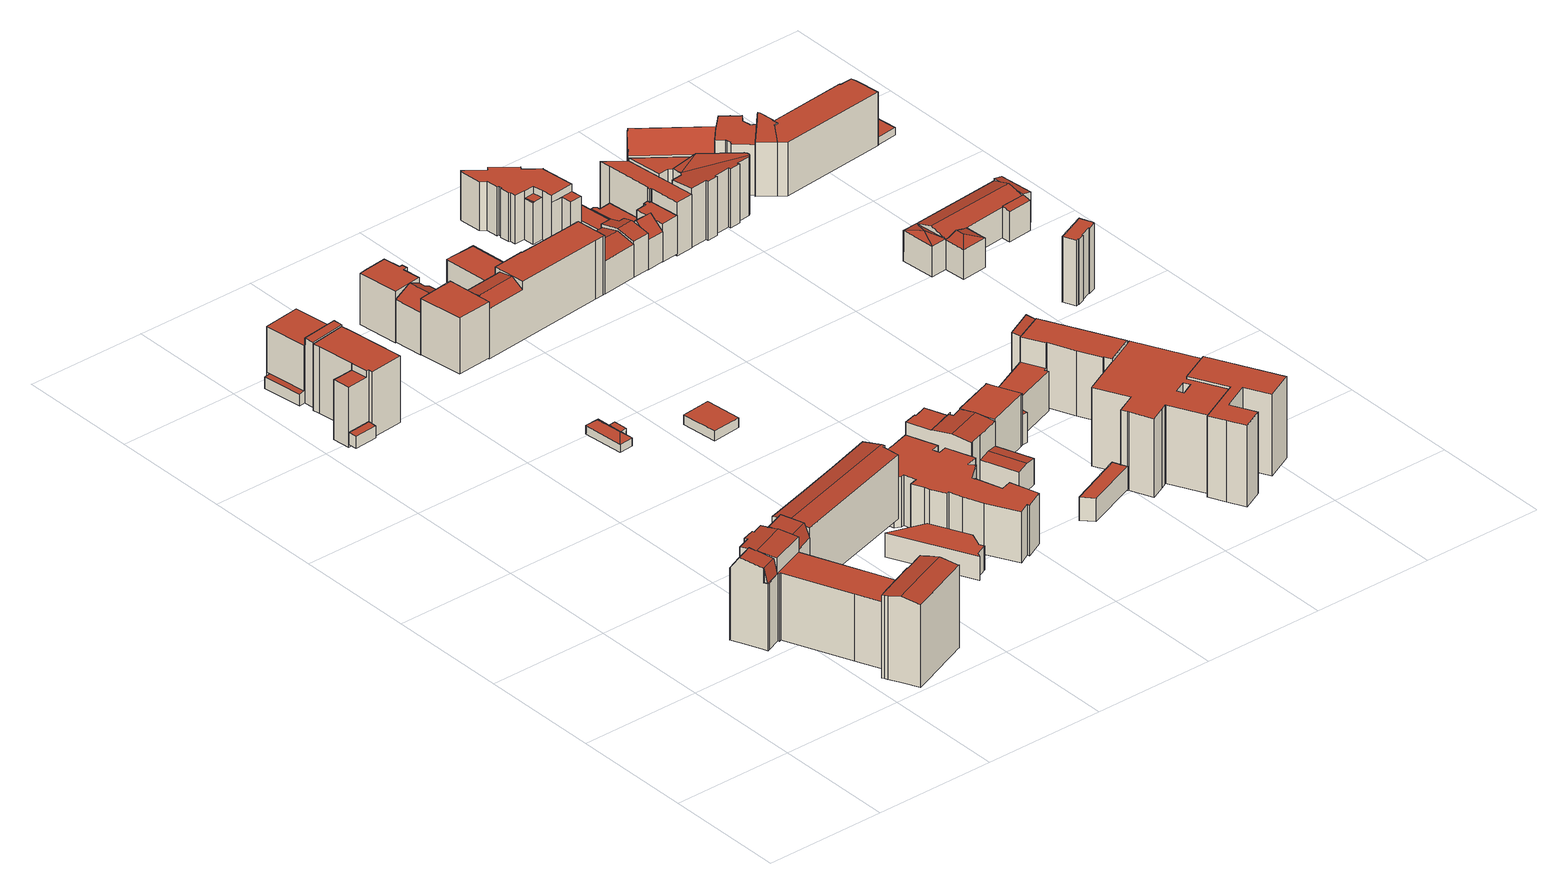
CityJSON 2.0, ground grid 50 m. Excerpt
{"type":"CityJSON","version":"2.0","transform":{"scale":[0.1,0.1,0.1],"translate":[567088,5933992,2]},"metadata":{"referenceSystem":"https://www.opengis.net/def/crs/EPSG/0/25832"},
"CityObjects":{
"building1":{"type":"Building","attributes":{"Gemeindeschluessel":"02000000","Geometrietyp2DReferenz":"3000","function":"31001_2010","roofType":"1000","measuredHeight":35.75,"storeysAboveGround":6},"geometry":[{"type":"MultiSurface","lod":"2","boundaries":[[[0,1,2,3]],[[4,5,6,7,8,9,10,11,12,13,14,15,16,17]],[[18,19,20,21,22,8,7]],[[23,24,25,26,27,28,29,30,31]],[[11,32,33,34,35]],[[9,36,37,38,33,32]],[[39,40,38,37]],[[41,42,43,1,0,44,45]],[[0,3,44]],[[46,16,15,47]],[[47,15,14,48]],[[48,14,13,49]],[[35,12,11]],[[4,17,50]],[[30,20,19,31]],[[51,27,26,52]],[[52,26,25,53]],[[53,25,24,54]],[[55,56,57,58]],[[58,57,59,60]],[[28,61,62,29]],[[63,64,65,66]],[[44,3,67,45]],[[68,42,41,69]],[[70,71,72,73]],[[74,75,76,77,78,79,72,71,80,81,82,83,84]],[[43,23,31,19,18,7,6,85,2,1]],[[86,87,88,89,90,91,73,72,79,78,77,76,75,74]],[[91,90,89,88,87,86,92,55,58,60,93,94,51,52,53,54,95,68,69,96,97,98,99,100,46,47,48,49,101,102,103,104,105,106,107,108,109,63,66,110,111,70,73]],[[57,56,84,83,82,81,65,64,112,62,61,113,59]],[[114,115,50,17,16,46,100,99,98]],[[8,22,21,39,37,36,9]],[[20,30,29,62,112,109,108,107,106,21]],[[38,40,105,104,103,102,34,33]],[[81,80,71,70,111,110,66,65]],[[97,96,69,41,45,67,116,114,98]],[[112,64,63,109]],[[92,86,74,84,56,55]],[[59,113,61,94,93,60]],[[10,9,32,11]],[[68,95,54,24,23,43,42]],[[94,61,28,27,51]],[[106,105,40,39,21]],[[13,12,35,34,102,101,49]],[[6,5,4,117]],[[67,3,2,85,6,117,118,116]],[[116,118,117,4,50,115,114]]],"semantics":{"surfaces":[{"type":"RoofSurface"},{"type":"WallSurface"},{"type":"GroundSurface"}],"values":[0,0,0,0,0,0,0,0,1,1,1,1,1,1,1,1,1,1,1,1,1,1,1,1,1,0,1,1,2,0,1,1,1,1,1,1,1,1,1,1,1,1,1,1,1,0,0]}}]},
"building2":{"type":"Building","attributes":{"Gemeindeschluessel":"02000000","Geometrietyp2DReferenz":"3000","function":"31001_2010","roofType":"1000","measuredHeight":4.88,"storeysAboveGround":1},"geometry":[{"type":"MultiSurface","lod":"2","boundaries":[[[119,120,121,122]],[[122,121,123,124]],[[125,126,127,128]],[[128,127,120,119]],[[126,125,124,123]],[[124,125,128,119,122]],[[126,123,121,120,127]]],"semantics":{"surfaces":[{"type":"WallSurface"},{"type":"GroundSurface"},{"type":"RoofSurface"}],"values":[0,0,0,0,0,1,2]}}]},
"building3":{"type":"Building","attributes":{"Gemeindeschluessel":"02000000","Geometrietyp2DReferenz":"3000","function":"31001_2010","roofType":"1000","measuredHeight":27.61,"storeysAboveGround":8},"geometry":[{"type":"MultiSurface","lod":"2","boundaries":[[[129,130,131,132]],[[132,131,133,134]],[[135,136,137,138]],[[139,140,141,142]],[[142,141,143,144]],[[144,143,145,146]],[[147,148,149,150]],[[151,152,153,154]],[[138,137,155,156]],[[157,151,154,135,138,156,129,132,134,139,142,144,146]],[[133,131,130,155,137,136,149,148,145,143,141,140]],[[135,154,153,150,149,136]],[[133,140,139,134]],[[155,130,129,156]],[[152,151,157,158]],[[157,146,145,148,147,158]],[[152,158,147,150,153]]],"semantics":{"surfaces":[{"type":"WallSurface"},{"type":"GroundSurface"},{"type":"RoofSurface"}],"values":[0,0,0,0,0,0,0,0,0,1,2,0,0,0,0,0,2]}}]},
"building4":{"type":"Building","attributes":{"Gemeindeschluessel":"02000000","Geometrietyp2DReferenz":"3000","function":"31001_2010","roofType":"1000","measuredHeight":27.15,"storeysAboveGround":7},"geometry":[{"type":"MultiSurface","lod":"2","boundaries":[[[159,160,161,162,163,164]],[[165,166,167,168,169,170]],[[171,172,173,174]],[[175,164,163,176]],[[176,163,162,177]],[[178,159,164,175]],[[160,165,170,161]],[[167,174,173,168]],[[179,172,171,180]],[[181,178,175,176,177,182,179,180]],[[181,180,171,174,167,166]],[[179,182,169,168,173,172]],[[178,181,166,165,160,159]],[[182,177,162,161,170,169]]],"semantics":{"surfaces":[{"type":"RoofSurface"},{"type":"WallSurface"},{"type":"GroundSurface"}],"values":[0,0,0,1,1,1,1,1,1,2,1,1,1,1]}}]},
"building5":{"type":"Building","attributes":{"Gemeindeschluessel":"02000000","Geometrietyp2DReferenz":"3000","function":"31001_2010","roofType":"3100","measuredHeight":27.94,"storeysAboveGround":7},"geometry":[{"type":"MultiSurface","lod":"2","boundaries":[[[183,184,185,186,187,188,189]],[[190,191,192,193]],[[193,192,194,195]],[[196,186,185,197]],[[197,185,184,198]],[[198,184,183,199]],[[200,201,190,193,195,196,197,198,199]],[[202,201,200,189,188]],[[200,199,183,189]],[[196,195,194,187,186]],[[191,190,201,202]],[[191,202,188,187,194,192]]],"semantics":{"surfaces":[{"type":"RoofSurface"},{"type":"WallSurface"},{"type":"GroundSurface"}],"values":[0,1,1,1,1,1,2,1,1,1,1,0]}}]},
"building6":{"type":"Building","attributes":{"Gemeindeschluessel":"02000000","Geometrietyp2DReferenz":"3000","function":"31001_2080","roofType":"3100","measuredHeight":5.89,"storeysAboveGround":1},"geometry":[{"type":"MultiSurface","lod":"2","boundaries":[[[203,204,205,206]],[[207,208,209]],[[210,211,212,213]],[[214,206,205,215]],[[216,212,211,217]],[[218,210,213,219]],[[220,221,222,214,215,223,216,217]],[[209,208,203,206]],[[224,218,219,225,204,203,208,207]],[[204,225,223,215,205]],[[209,206,214,222]],[[224,207,221,220]],[[220,217,211,210,218,224]],[[216,223,225,219,213,212]],[[222,221,207,209]]],"semantics":{"surfaces":[{"type":"RoofSurface"},{"type":"WallSurface"},{"type":"GroundSurface"}],"values":[0,0,0,1,1,1,2,0,0,1,1,1,1,1,1]}}]},
"building7":{"type":"Building","attributes":{"Gemeindeschluessel":"02000000","Geometrietyp2DReferenz":"3000","function":"31001_2010","roofType":"1000","measuredHeight":10.01,"storeysAboveGround":5},"geometry":[{"type":"MultiSurface","lod":"2","boundaries":[[[226,227,228,229]],[[229,228,230,231]],[[231,230,232,233]],[[233,232,234,235]],[[236,234,232,230,228,227,237,238]],[[239,240,241,226,229,231,233,235]],[[240,239,236,238]],[[239,235,234,236]],[[226,241,237,227]],[[241,240,238,237]]],"semantics":{"surfaces":[{"type":"WallSurface"},{"type":"RoofSurface"},{"type":"GroundSurface"}],"values":[0,0,0,0,1,2,0,0,0,0]}}]},
"building8":{"type":"Building","attributes":{"Gemeindeschluessel":"02000000","Geometrietyp2DReferenz":"3000","function":"31001_2010","roofType":"1000","measuredHeight":23.39,"storeysAboveGround":6},"geometry":[{"type":"MultiSurface","lod":"2","boundaries":[[[242,243,244,245]],[[246,247,244,243,248]],[[249,250,242,245,251]],[[251,245,244,247]],[[250,249,246,248]],[[249,251,247,246]],[[242,250,248,243]]],"semantics":{"surfaces":[{"type":"WallSurface"},{"type":"RoofSurface"},{"type":"GroundSurface"}],"values":[0,1,2,0,0,0,0]}}]},
"building9":{"type":"Building","attributes":{"Gemeindeschluessel":"02000000","Geometrietyp2DReferenz":"3000","function":"31001_1120","roofType":"3100","measuredHeight":21.2,"storeysAboveGround":5},"geometry":[{"type":"MultiSurface","lod":"2","boundaries":[[[252,253,254,255]],[[253,256,257,258,259,260,261,254]],[[262,252,255,263]],[[264,261,260,265]],[[265,260,259,266]],[[266,259,258,267]],[[267,258,257,268]],[[268,257,256,269]],[[269,256,253,252,262]],[[263,255,254,261,264]],[[263,264,265,266,267,268,269,262]]],"semantics":{"surfaces":[{"type":"RoofSurface"},{"type":"WallSurface"},{"type":"GroundSurface"}],"values":[0,0,1,1,1,1,1,1,1,1,2]}}]},
"building10":{"type":"Building","attributes":{"Gemeindeschluessel":"02000000","Geometrietyp2DReferenz":"3000","function":"31001_1120","roofType":"1000","measuredHeight":21.39,"storeysAboveGround":7},"geometry":[{"type":"MultiSurface","lod":"2","boundaries":[[[270,271,272,273]],[[270,274,275,271]],[[275,274,276,277]],[[276,278,279,277]],[[279,278,280,281]],[[282,281,280,283]],[[282,283,284,285]],[[286,285,284,287]],[[272,286,287,273]],[[276,274,270,273,287,284,283,280,278]],[[271,275,277,279,281,282,285,286,272]]],"semantics":{"surfaces":[{"type":"WallSurface"},{"type":"GroundSurface"},{"type":"RoofSurface"}],"values":[0,0,0,0,0,0,0,0,0,1,2]}}]},
"building11":{"type":"Building","attributes":{"Gemeindeschluessel":"02000000","Geometrietyp2DReferenz":"3000","function":"31001_3050","roofType":"1000","measuredHeight":21.02,"storeysAboveGround":6},"geometry":[{"type":"MultiSurface","lod":"2","boundaries":[[[288,289,290,291,292,293,294,295,296,297,298,299,300,301,302,303,304,305,306,307,308,309,310,311,312,313,314,315,316,317,318,319,320,321,322,323,324,325]],[[326,327,328,329,330,331,332,333,334,335,336,337,338,339,340,341,342,343,344,345,346,347,348,349,350,351,352,353,354,355,356,357,358,359,360,361,362,363]],[[363,362,289,288]],[[362,361,290,289]],[[361,360,291,290]],[[360,359,292,291]],[[359,358,293,292]],[[358,357,294,293]],[[357,356,295,294]],[[356,355,296,295]],[[355,354,297,296]],[[354,353,298,297]],[[353,352,299,298]],[[352,351,300,299]],[[351,350,301,300]],[[350,349,302,301]],[[349,348,303,302]],[[348,347,304,303]],[[347,346,305,304]],[[346,345,306,305]],[[345,344,307,306]],[[344,343,308,307]],[[343,342,309,308]],[[342,341,310,309]],[[341,340,311,310]],[[340,339,312,311]],[[339,338,313,312]],[[338,337,314,313]],[[337,336,315,314]],[[336,335,316,315]],[[335,334,317,316]],[[334,333,318,317]],[[333,332,319,318]],[[332,331,320,319]],[[331,330,321,320]],[[330,329,322,321]],[[329,328,323,322]],[[328,327,324,323]],[[327,326,325,324]],[[326,363,288,325]]],"semantics":{"surfaces":[{"type":"GroundSurface"},{"type":"RoofSurface"},{"type":"WallSurface"}],"values":[0,1,2,2,2,2,2,2,2,2,2,2,2,2,2,2,2,2,2,2,2,2,2,2,2,2,2,2,2,2,2,2,2,2,2,2,2,2,2,2]}}]},
"building12":{"type":"Building","attributes":{"Gemeindeschluessel":"02000000","Geometrietyp2DReferenz":"3000","function":"31001_2100","roofType":"1000","measuredHeight":4.14,"storeysAboveGround":1},"geometry":[{"type":"MultiSurface","lod":"2","boundaries":[[[364,365,366,367]],[[368,369,370,371]],[[368,367,366,369]],[[369,366,365,370]],[[370,365,364,371]],[[371,364,367,368]]],"semantics":{"surfaces":[{"type":"RoofSurface"},{"type":"GroundSurface"},{"type":"WallSurface"}],"values":[0,1,2,2,2,2]}}]},
"building13":{"type":"Building","attributes":{"Gemeindeschluessel":"02000000","Geometrietyp2DReferenz":"3000","function":"31001_2070","roofType":"1000","measuredHeight":24.47,"storeysAboveGround":7},"geometry":[{"type":"MultiSurface","lod":"2","boundaries":[[[372,373,374,375]],[[376,377,373,372]],[[378,379,377,376]],[[380,381,382]],[[383,384,385,380,382]],[[385,386,381,380]],[[387,384,383,388]],[[389,382,381,390]],[[391,383,382,389]],[[392,393,394,395]],[[395,394,396,397]],[[397,396,398,399]],[[399,398,400,401]],[[401,400,402,403]],[[404,405,391,389,390,406,392,395,397,399,401,403]],[[407,386,385,384,387,375,374,408]],[[405,404,378,376,372,375,387,388]],[[409,379,378,404,403,402]],[[408,374,373,377,379,409]],[[393,392,406,410]],[[406,390,381,386,407,410]],[[391,405,388,383]],[[393,410,407,408,409,402,400,398,396,394]]],"semantics":{"surfaces":[{"type":"RoofSurface"},{"type":"WallSurface"},{"type":"GroundSurface"}],"values":[0,0,0,0,0,0,0,1,1,1,1,1,1,1,2,1,1,1,1,1,1,1,0]}}]},
"building14":{"type":"Building","attributes":{"Gemeindeschluessel":"02000000","Geometrietyp2DReferenz":"3000","function":"31001_2010","roofType":"1000","measuredHeight":22.1,"storeysAboveGround":6},"geometry":[{"type":"MultiSurface","lod":"2","boundaries":[[[411,412,413,414]],[[415,416,417,418,419,420,421,422,423,424]],[[412,425,426,413]],[[427,428,429,430,431,432]],[[427,433,434,428]],[[428,434,435,429]],[[436,437,438,439]],[[440,441,442,443]],[[443,442,444,445]],[[446,422,421,447]],[[447,421,420,448]],[[448,420,419,449]],[[449,419,418,450]],[[450,418,417,451]],[[452,416,415]],[[424,423,453]],[[432,454,433,427]],[[439,438,455,456,457,458,459]],[[460,461,462,463,436,439,459,464,440,443,445,446,447,448,449,450,451]],[[435,434,433,454,458,457]],[[465,424,453,444,442,441,456,455]],[[466,467,468,469,452,415,465,455,438,437]],[[456,441,430,429,435,457]],[[460,451,417,416,452,469]],[[464,459,458,454,432,431]],[[461,460,469,468,426,425]],[[462,461,425,412,411]],[[415,424,465]],[[446,445,444,453,423,422]],[[440,464,431,430,441]],[[463,462,411,414,467,466]],[[468,467,414,413,426]],[[466,437,436,463]]],"semantics":{"surfaces":[{"type":"RoofSurface"},{"type":"WallSurface"},{"type":"GroundSurface"}],"values":[0,0,0,0,1,1,1,1,1,1,1,1,1,1,1,1,1,1,2,0,0,0,1,1,1,1,1,1,1,1,1,1,1]}}]},
"building15":{"type":"Building","attributes":{"Gemeindeschluessel":"02000000","Geometrietyp2DReferenz":"3000","function":"31001_2460","roofType":"1000","measuredHeight":9.73,"storeysAboveGround":3},"geometry":[{"type":"MultiSurface","lod":"2","boundaries":[[[470,471,472,473]],[[473,472,474,475]],[[476,477,471,470]],[[478,479,477,476]],[[479,478,475,474]],[[475,478,476,470,473]],[[479,474,472,471,477]]],"semantics":{"surfaces":[{"type":"WallSurface"},{"type":"GroundSurface"},{"type":"RoofSurface"}],"values":[0,0,0,0,0,1,2]}}]},
"building16":{"type":"Building","attributes":{"Gemeindeschluessel":"02000000","Geometrietyp2DReferenz":"3000","function":"31001_2010","roofType":"3100","measuredHeight":15.77,"storeysAboveGround":3},"geometry":[{"type":"MultiSurface","lod":"2","boundaries":[[[480,481,482,483,484,485,486]],[[487,488,489,482,481]],[[490,486,485,491]],[[491,485,484,492]],[[492,484,483,493]],[[494,480,486,490]],[[495,489,488,496]],[[496,488,487,497]],[[497,487,481,480,494]],[[493,483,482,489,495]],[[493,495,496,497,494,490,491,492]]],"semantics":{"surfaces":[{"type":"RoofSurface"},{"type":"WallSurface"},{"type":"GroundSurface"}],"values":[0,0,1,1,1,1,1,1,1,1,2]}}]},
"building17":{"type":"Building","attributes":{"Gemeindeschluessel":"02000000","Geometrietyp2DReferenz":"3000","function":"31001_2010","roofType":"3100","measuredHeight":16.85,"storeysAboveGround":3},"geometry":[{"type":"MultiSurface","lod":"2","boundaries":[[[498,499,500,501,502,503,504]],[[505,506,499,498]],[[507,504,503,508]],[[508,503,502,509]],[[509,502,501,510]],[[510,501,500,511]],[[512,506,505,495]],[[495,505,498,504,507]],[[511,500,499,506,512]],[[511,512,495,507,508,509,510]]],"semantics":{"surfaces":[{"type":"RoofSurface"},{"type":"WallSurface"},{"type":"GroundSurface"}],"values":[0,0,1,1,1,1,1,1,1,2]}}]},
"building18":{"type":"Building","attributes":{"Gemeindeschluessel":"02000000","Geometrietyp2DReferenz":"3000","function":"31001_1010","roofType":"1000","measuredHeight":20.33,"storeysAboveGround":6},"geometry":[{"type":"MultiSurface","lod":"2","boundaries":[[[513,514,515,516]],[[517,518,519,520]],[[521,522,523,524]],[[524,523,525,526]],[[526,525,527,528]],[[528,527,529,530]],[[530,529,531,532]],[[532,531,533,534]],[[534,533,535,536]],[[536,535,537,538]],[[539,540,541,542]],[[518,513,516,519]],[[514,543,544,515]],[[545,546,547,548]],[[549,550,551,552]],[[553,554,550,549]],[[555,556,557,558]],[[558,557,559,560]],[[561,562,563,564,548,547]],[[555,558,560,565,566,521,524,526,528,530,532,534,536,538,553,549,552,539,542,567,568,545,548,564]],[[537,535,533,531,529,527,525,523,522,569,544,543,570,561,547,546,571,572,541,540,551,550,554]],[[551,540,539,552]],[[541,572,567,542]],[[566,565,543,514,513,518,517]],[[570,543,565,560,559]],[[556,555,564,563]],[[562,561,570,559]],[[571,546,545,568]],[[572,571,568,567]],[[537,554,553,538]],[[521,566,517,520,569,522]],[[544,569,520,519,516,515]],[[562,559,557,556,563]]],"semantics":{"surfaces":[{"type":"RoofSurface"},{"type":"WallSurface"},{"type":"GroundSurface"}],"values":[0,0,1,1,1,1,1,1,1,1,1,1,1,1,1,1,1,1,1,2,0,1,1,1,1,1,1,1,1,1,1,1,0]}}]},
"building19":{"type":"Building","attributes":{"Gemeindeschluessel":"02000000","Geometrietyp2DReferenz":"3000","function":"31001_2010","roofType":"1000","measuredHeight":27.66,"storeysAboveGround":8},"geometry":[{"type":"MultiSurface","lod":"2","boundaries":[[[573,574,575,576]],[[575,577,578,576]],[[579,574,573,580]],[[581,582,583,584]],[[585,586,587,588]],[[589,590,591,592]],[[593,594,595,596]],[[597,598,599,600]],[[601,602,597,600,603,581,584,604,579,580,605,606,593,596,607]],[[599,598,608,609,610,587,586,611,591,590,612]],[[592,591,611,606,605,613]],[[588,587,610,607,596,595]],[[594,593,606,611,586,585]],[[599,612,603,600]],[[608,598,597,602]],[[609,608,602,601]],[[610,609,601,607]],[[581,603,612,590,589,582]],[[605,580,573,576,578,613]],[[579,604,614,577,575,574]],[[614,604,584,583]],[[594,585,588,595]],[[614,583,582,589,592,613,578,577]]],"semantics":{"surfaces":[{"type":"RoofSurface"},{"type":"WallSurface"},{"type":"GroundSurface"}],"values":[0,1,1,1,1,1,1,1,2,0,1,1,1,1,1,1,1,1,1,1,1,0,0]}}]},
"building20":{"type":"Building","attributes":{"Gemeindeschluessel":"02000000","Geometrietyp2DReferenz":"3000","function":"31001_2010","roofType":"3100","measuredHeight":17.6,"storeysAboveGround":3},"geometry":[{"type":"MultiSurface","lod":"2","boundaries":[[[615,616,617,618,619]],[[620,621,622,623]],[[624,619,618,625]],[[625,618,617,626]],[[615,627,628,616]],[[629,620,623,630,624,625,626,631]],[[631,626,617,616,628,632,633]],[[624,630,634,627,615,619]],[[635,629,631,633]],[[620,629,635,636,621]],[[634,630,623,622]],[[636,635,633,632]],[[636,632,628,627,634,622,621]]],"semantics":{"surfaces":[{"type":"RoofSurface"},{"type":"WallSurface"},{"type":"GroundSurface"}],"values":[0,1,1,1,1,2,1,1,1,1,1,0,0]}}]},
"building21":{"type":"Building","attributes":{"Gemeindeschluessel":"02000000","Geometrietyp2DReferenz":"3000","function":"31001_1120","roofType":"1000","measuredHeight":32.74,"storeysAboveGround":9},"geometry":[{"type":"MultiSurface","lod":"2","boundaries":[[[637,638,639,640,641,642,643,644,645,646,647,648,649,650,651,652,653],[654,655,656,657]],[[658,659,660,661,662,663,664,665,666,667,668,669,670,671,672,673,674],[675,676,677,678]],[[674,673,638,637]],[[673,672,639,638]],[[672,671,640,639]],[[671,670,641,640]],[[670,669,642,641]],[[669,668,643,642]],[[668,667,644,643]],[[667,666,645,644]],[[666,665,646,645]],[[665,664,647,646]],[[664,663,648,647]],[[663,662,649,648]],[[662,661,650,649]],[[661,660,651,650]],[[660,659,652,651]],[[659,658,653,652]],[[658,674,637,653]],[[678,677,655,654]],[[677,676,656,655]],[[676,675,657,656]],[[675,678,654,657]]],"semantics":{"surfaces":[{"type":"GroundSurface"},{"type":"RoofSurface"},{"type":"WallSurface"}],"values":[0,1,2,2,2,2,2,2,2,2,2,2,2,2,2,2,2,2,2,2,2,2,2]}}]},
"building22":{"type":"Building","attributes":{"Gemeindeschluessel":"02000000","Geometrietyp2DReferenz":"3000","function":"31001_2010","roofType":"1000","measuredHeight":11.63,"storeysAboveGround":2},"geometry":[{"type":"MultiSurface","lod":"2","boundaries":[[[679,680,681,682]],[[683,684,685,686]],[[687,682,681,688]],[[689,680,679,690]],[[691,692,693,694]],[[695,689,690,683,686,696,691,694]],[[684,683,690,679,682,687]],[[692,691,696,697]],[[689,695,688,681,680]],[[688,695,694,693]],[[697,696,686,685]],[[697,685,684,687,688,693,692]]],"semantics":{"surfaces":[{"type":"RoofSurface"},{"type":"WallSurface"},{"type":"GroundSurface"}],"values":[0,1,1,1,1,2,1,1,1,1,1,0]}}]},
"building23":{"type":"Building","attributes":{"Gemeindeschluessel":"02000000","Geometrietyp2DReferenz":"3000","function":"31001_1010","roofType":"1000","measuredHeight":15.93,"storeysAboveGround":3},"geometry":[{"type":"MultiSurface","lod":"2","boundaries":[[[698,699,700,701]],[[702,703,704,705]],[[705,704,706,707]],[[707,706,708,709]],[[709,708,710,711]],[[711,710,699,698]],[[712,713,714,715]],[[703,702,715,714]],[[701,700,713,712]],[[701,712,715,702,705,707,709,711,698]],[[713,700,699,710,708,706,704,703,714]]],"semantics":{"surfaces":[{"type":"WallSurface"},{"type":"GroundSurface"},{"type":"RoofSurface"}],"values":[0,0,0,0,0,0,0,0,0,1,2]}}]},
"building24":{"type":"Building","attributes":{"Gemeindeschluessel":"02000000","Geometrietyp2DReferenz":"3000","function":"31001_1010","roofType":"1000","measuredHeight":6.87,"storeysAboveGround":2},"geometry":[{"type":"MultiSurface","lod":"2","boundaries":[[[716,717,718,719]],[[719,718,720,721]],[[721,720,722,723]],[[723,722,724,725]],[[725,724,726,727]],[[727,726,728,729]],[[729,728,730,731]],[[731,730,732,733]],[[734,735,736,737]],[[737,736,738,739]],[[733,732,735,734]],[[717,716,739,738]],[[739,716,719,721,723,725,727,729,731,733,734,737]],[[717,738,736,735,732,730,728,726,724,722,720,718]]],"semantics":{"surfaces":[{"type":"WallSurface"},{"type":"GroundSurface"},{"type":"RoofSurface"}],"values":[0,0,0,0,0,0,0,0,0,0,0,0,1,2]}}]},
"building25":{"type":"Building","attributes":{"Gemeindeschluessel":"02000000","Geometrietyp2DReferenz":"3000","function":"31001_1120","roofType":"1000","measuredHeight":33.98,"storeysAboveGround":10},"geometry":[{"type":"MultiSurface","lod":"2","boundaries":[[[740,741,742,743,744,745,746,747,748,749,750,751]],[[752,753,754,755,756,757,758,759,760,761,762,763]],[[763,762,741,740]],[[762,761,742,741]],[[761,760,743,742]],[[760,759,744,743]],[[759,758,745,744]],[[758,757,746,745]],[[757,756,747,746]],[[756,755,748,747]],[[755,754,749,748]],[[754,753,750,749]],[[753,752,751,750]],[[752,763,740,751]]],"semantics":{"surfaces":[{"type":"GroundSurface"},{"type":"RoofSurface"},{"type":"WallSurface"}],"values":[0,1,2,2,2,2,2,2,2,2,2,2,2,2]}}]},
"building26":{"type":"Building","attributes":{"Gemeindeschluessel":"02000000","Geometrietyp2DReferenz":"3000","function":"31001_1120","roofType":"1000","measuredHeight":22.33,"storeysAboveGround":5},"geometry":[{"type":"MultiSurface","lod":"2","boundaries":[[[764,765,766,767,768,769,770,771,772,773]],[[774,775,776,777,778,779,780,781,782,783]],[[782,765,764,783]],[[774,773,772,775]],[[775,772,771,776]],[[776,771,770,777]],[[777,770,769,778]],[[778,769,768,779]],[[779,768,767,780]],[[780,767,766,781]],[[781,766,765,782]],[[774,783,764,773]]],"semantics":{"surfaces":[{"type":"RoofSurface"},{"type":"GroundSurface"},{"type":"WallSurface"}],"values":[0,1,2,2,2,2,2,2,2,2,2,2]}}]},
"building27":{"type":"Building","attributes":{"Gemeindeschluessel":"02000000","Geometrietyp2DReferenz":"3000","function":"31001_1120","roofType":"1000","measuredHeight":24.61,"storeysAboveGround":7},"geometry":[{"type":"MultiSurface","lod":"2","boundaries":[[[784,785,786,787,788]],[[789,790,791]],[[792,793,794,795]],[[795,794,796,797]],[[798,799,800,801]],[[801,800,802,803]],[[789,804,785,790]],[[805,806,799,798]],[[807,788,787,808]],[[790,785,784,791]],[[809,810,811,812]],[[812,811,813,814]],[[815,816,817,818]],[[818,817,819,820]],[[820,819,821,822]],[[822,821,823,824]],[[824,823,825,826]],[[826,825,827,828]],[[828,827,829,830]],[[830,829,831,832]],[[832,831,833,834]],[[803,802,804,789,791,784,788,807,835,836]],[[808,787,786,810,809,797,796]],[[815,818,820,822,824,826,828,830,832,834,805,798,801,803,836,792,795,797,809,812,814]],[[815,814,813,837,816]],[[806,805,834,833]],[[793,792,836,835]],[[810,786,785,837,813,811]],[[806,833,831,829,827,825,823,821,819,817,816,837,785,804,802,800,799]],[[793,835,807,808,796,794]]],"semantics":{"surfaces":[{"type":"RoofSurface"},{"type":"WallSurface"},{"type":"GroundSurface"}],"values":[0,0,1,1,1,1,1,1,1,1,1,1,1,1,1,1,1,1,1,1,1,1,1,2,1,1,1,0,0,0]}}]},
"building28":{"type":"Building","attributes":{"Gemeindeschluessel":"02000000","Geometrietyp2DReferenz":"3000","function":"31001_1120","roofType":"3100","measuredHeight":19.87,"storeysAboveGround":4},"geometry":[{"type":"MultiSurface","lod":"2","boundaries":[[[838,839,840,841,842,843,844]],[[845,844,843,846]],[[846,843,842,847]],[[848,839,838,849]],[[850,851,852,853]],[[853,852,854,855]],[[855,854,856,857]],[[858,859,860,861]],[[862,863,864,865]],[[865,864,866,867]],[[868,869,870,871]],[[848,849,845,846,847,850,853,855,857,862,865,867,858,861,868,871]],[[870,869,860,859,866,864,863,856,854,852,851,841,840]],[[870,840,839,848,871]],[[860,869,868,861]],[[866,859,858,867]],[[856,863,862,857]],[[845,849,838,844]],[[850,847,842,841,851]]],"semantics":{"surfaces":[{"type":"RoofSurface"},{"type":"WallSurface"},{"type":"GroundSurface"}],"values":[0,1,1,1,1,1,1,1,1,1,1,2,0,1,1,1,1,1,1]}}]},
"building29":{"type":"Building","attributes":{"Gemeindeschluessel":"02000000","Geometrietyp2DReferenz":"3000","function":"31001_2070","roofType":"1000","measuredHeight":21.27,"storeysAboveGround":7},"geometry":[{"type":"MultiSurface","lod":"2","boundaries":[[[872,873,874,875]],[[875,874,876,877]],[[877,876,878,879]],[[879,878,880,881]],[[881,880,882,883]],[[883,882,884,885]],[[885,884,886,887]],[[887,886,888,889]],[[890,891,892,893]],[[893,892,894,895]],[[895,894,896,897]],[[898,899,900,901]],[[900,899,902,888,886,884,882,880,878,876,874,873,896,894,892,891]],[[903,898,901,890,893,895,897,872,875,877,879,881,883,885,887,889]],[[903,889,888,902]],[[898,903,902,899]],[[890,901,900,891]],[[872,897,896,873]]],"semantics":{"surfaces":[{"type":"WallSurface"},{"type":"RoofSurface"},{"type":"GroundSurface"}],"values":[0,0,0,0,0,0,0,0,0,0,0,0,1,2,0,0,0,0]}}]},
"building30":{"type":"Building","attributes":{"Gemeindeschluessel":"02000000","Geometrietyp2DReferenz":"3000","function":"51009_1610","roofType":"1000","measuredHeight":27.12},"geometry":[{"type":"MultiSurface","lod":"2","boundaries":[[[904,905,906,907]],[[907,906,908,909]],[[909,908,910,911]],[[912,913,914,915]],[[915,914,916,917]],[[917,916,918,919]],[[919,918,920,921]],[[921,920,922,923]],[[923,922,924,925]],[[925,924,905,904]],[[926,927,913,912]],[[927,926,911,910]],[[911,926,912,915,917,919,921,923,925,904,907,909]],[[927,910,908,906,905,924,922,920,918,916,914,913]]],"semantics":{"surfaces":[{"type":"WallSurface"},{"type":"GroundSurface"},{"type":"RoofSurface"}],"values":[0,0,0,0,0,0,0,0,0,0,0,0,1,2]}}]},
"building31":{"type":"Building","attributes":{"Gemeindeschluessel":"02000000","Geometrietyp2DReferenz":"3000","function":"31001_2070","roofType":"1000","measuredHeight":22.4,"storeysAboveGround":6},"geometry":[{"type":"MultiSurface","lod":"2","boundaries":[[[928,929,930,931,932,933,934,935,936,937]],[[938,939,940,941,942,943,944,945,946,947]],[[938,937,936,939]],[[939,936,935,940]],[[940,935,934,941]],[[941,934,933,942]],[[942,933,932,943]],[[943,932,931,944]],[[944,931,930,945]],[[945,930,929,946]],[[946,929,928,947]],[[947,928,937,938]]],"semantics":{"surfaces":[{"type":"RoofSurface"},{"type":"GroundSurface"},{"type":"WallSurface"}],"values":[0,1,2,2,2,2,2,2,2,2,2,2]}}]},
"building32":{"type":"Building","attributes":{"Gemeindeschluessel":"02000000","Geometrietyp2DReferenz":"3000","function":"31001_2500","roofType":"3100","measuredHeight":14.8,"storeysAboveGround":3},"geometry":[{"type":"MultiSurface","lod":"2","boundaries":[[[948,949,950,951]],[[952,950,949]],[[953,950,952]],[[954,951,950,953,955]],[[956,957,958]],[[959,960,961,962]],[[963,964,965,966,967,968]],[[969,970,971]],[[972,973,974]],[[975,956,958,976]],[[977,978,956,975]],[[979,961,960,980]],[[981,966,965,982]],[[983,964,963]],[[968,967,984]],[[976,958,974,973,985,986]],[[984,967,966,981,987,948,951,954,951]],[[988,989,990,991,992,977,975,976,986,993,987,981,982]],[[994,968,984,951,995]],[[971,970,996,979,980,997,983,963,994,995,985,973,972]],[[987,993,952,949,948]],[[993,986,985,955,953,952]],[[996,970,992,991]],[[978,977,992,970,969]],[[990,989,959,962]],[[991,990,962,961,979,996]],[[989,988,997,980,960,959]],[[988,982,965,964,983,997]],[[963,968,994]],[[971,972,998]],[[954,955,985,995,951]],[[957,956,978,969,971,998]],[[957,998,972,974,958]]],"semantics":{"surfaces":[{"type":"RoofSurface"},{"type":"WallSurface"},{"type":"GroundSurface"}],"values":[0,0,0,0,0,0,0,1,1,1,1,1,1,1,1,1,1,2,0,0,1,1,1,1,1,1,1,1,1,1,1,0,0]}}]},
"building33":{"type":"Building","attributes":{"Gemeindeschluessel":"02000000","Geometrietyp2DReferenz":"3000","function":"31001_2071","roofType":"1000","measuredHeight":2.64},"geometry":[{"type":"MultiSurface","lod":"2","boundaries":[[[999,1000,1001,1002,1003,1004,1005,1006,1007]],[[1008,1009,1010,1011,1012,1013,1014,1015,1016]],[[1009,1006,1005,1010]],[[1010,1005,1004,1011]],[[1011,1004,1003,1012]],[[1012,1003,1002,1013]],[[1013,1002,1001,1014]],[[1014,1001,1000,1015]],[[1015,1000,999,1016]],[[1008,1007,1006,1009]],[[1008,1016,999,1007]]],"semantics":{"surfaces":[{"type":"RoofSurface"},{"type":"GroundSurface"},{"type":"WallSurface"}],"values":[0,1,2,2,2,2,2,2,2,2,2]}}]},
"building34":{"type":"Building","attributes":{"Gemeindeschluessel":"02000000","Geometrietyp2DReferenz":"3000","function":"31001_2070","roofType":"1000","measuredHeight":22.25,"storeysAboveGround":6},"geometry":[{"type":"MultiSurface","lod":"2","boundaries":[[[1017,1018,1019,1020,1021,1022]],[[1023,1024,1025,1018,1026]],[[1024,1027,1028,1029,1030,1019,1025]],[[1031,1032,1033,1034,1035,1036]],[[1037,1038,1039,1040]],[[1040,1039,1041,1042]],[[1043,1044,1038,1037]],[[1045,1022,1021,1046]],[[1030,1020,1019]],[[1018,1017,1026]],[[1035,1047,1023,1036]],[[1048,1028,1027,1049]],[[1050,1051,1052,1053]],[[1054,1055,1056,1057]],[[1057,1056,1058,1059]],[[1059,1058,1060,1061]],[[1062,1033,1032,1063]],[[1063,1032,1031,1008]],[[1060,1058,1056,1055,1064,1065,1041,1039,1038,1044]],[[1016,1023,1026,1017,1022,1045]],[[1049,1027,1047,1035,1034,1065,1064,1066]],[[1061,1060,1044,1043]],[[1016,1008,1031,1036,1023]],[[1062,1063,1008,1016,1045,1046,1067,1050,1053,1068,1054,1057,1059,1061,1043,1037,1040,1042]],[[1054,1068,1069,1066,1064,1055]],[[1069,1068,1053,1052]],[[1050,1067,1029,1028,1048,1051]],[[1019,1018,1025]],[[1067,1046,1021,1020,1030,1029]],[[1062,1042,1041,1065,1034,1033]],[[1069,1052,1051,1048,1049,1066]],[[1047,1027,1024,1023]]],"semantics":{"surfaces":[{"type":"RoofSurface"},{"type":"WallSurface"},{"type":"GroundSurface"}],"values":[0,0,0,0,1,1,1,1,1,1,1,1,1,1,1,1,1,1,0,1,1,1,1,2,1,1,1,1,1,1,0,0]}}]},
"building35":{"type":"Building","attributes":{"Gemeindeschluessel":"02000000","Geometrietyp2DReferenz":"3000","function":"31001_1120","roofType":"1000","measuredHeight":3.09,"storeysAboveGround":3},"geometry":[{"type":"MultiSurface","lod":"2","boundaries":[[[1070,1071,1072,1073]],[[1073,1072,1074,1075]],[[1075,1074,1076,1077]],[[1077,1076,1078,1079]],[[1079,1078,1080,1081]],[[1071,1070,1082,1083]],[[1081,1080,1084,1085]],[[1083,1082,1085,1084]],[[1085,1082,1070,1073,1075,1077,1079,1081]],[[1083,1084,1080,1078,1076,1074,1072,1071]]],"semantics":{"surfaces":[{"type":"WallSurface"},{"type":"GroundSurface"},{"type":"RoofSurface"}],"values":[0,0,0,0,0,0,0,0,1,2]}}]}
},
"vertices":[
[361,535,293],[425,559,293],[420,572,354],[356,547,354],[382,665,364],[383,660,364],[392,639,366],[394,634,367],[540,690,367],[534,705,365],[526,724,363],[525,726,363],[514,754,360],[471,737,360],[467,745,360],[418,729,359],[423,716,361],[369,695,361],[420,572,360],[425,559,359],[570,615,359],[570,616,359],[562,637,362],[426,557,295],[427,557,295],[429,551,295],[437,554,295],[546,286,295],[599,164,295],[732,219,295],[570,615,295],[425,559,295],[526,724,367],[606,754,367],[593,786,315],[514,754,317],[540,690,364],[562,637,361],[640,668,361],[570,616,302],[648,647,305],[360,530,293],[365,532,293],[426,557,293],[356,547,293],[353,546,293],[423,716,15],[418,729,15],[467,745,15],[471,737,15],[369,695,315],[546,286,15],[437,554,15],[429,551,15],[427,557,15],[561,122,15],[561,122,363],[556,133,361],[556,133,15],[551,143,359],[551,143,15],[599,164,359],[732,219,359],[818,250,15],[818,250,359],[833,219,366],[833,219,15],[353,546,354],[365,532,15],[360,530,15],[878,124,15],[878,124,360],[882,115,359],[882,115,15],[615,7,359],[649,21,359],[746,60,359],[790,78,359],[832,95,359],[879,114,359],[853,178,372],[850,184,373],[762,148,373],[620,91,373],[583,76,373],[394,634,366],[615,7,15],[649,21,15],[746,60,15],[790,78,15],[832,95,15],[879,114,15],[583,76,15],[591,161,15],[599,164,15],[426,557,15],[353,546,15],[317,635,15],[303,670,15],[305,670,15],[369,695,15],[514,754,15],[593,786,15],[606,754,15],[640,668,15],[648,647,15],[570,616,15],[570,615,15],[732,219,15],[734,216,15],[850,184,15],[853,178,15],[734,216,359],[591,161,359],[303,670,315],[305,670,315],[317,635,370],[383,660,370],[319,636,370],
[116,2367,89],[116,2367,138],[21,2358,138],[21,2358,89],[17,2395,138],[17,2395,89],[116,2404,89],[116,2404,138],[118,2387,138],[118,2387,89],
[224,2677,77],[224,2677,353],[225,2673,353],[225,2673,77],[228,2647,353],[228,2647,77],[99,2474,77],[99,2474,353],[79,2626,353],[79,2626,77],[257,2412,77],[257,2412,353],[258,2401,353],[258,2401,77],[118,2387,353],[118,2387,77],[116,2404,353],[116,2404,77],[106,2403,326],[106,2403,353],[98,2474,353],[98,2474,326],[10,2467,77],[10,2467,326],[48,2470,326],[48,2470,77],[75,2655,353],[75,2655,77],[17,2395,77],[17,2395,326],
[45,2692,137],[69,2696,139],[47,2874,139],[46,2874,139],[48,2859,139],[23,2856,137],[69,2696,330],[70,2696,330],[70,2695,330],[220,2715,330],[198,2893,330],[47,2874,330],[75,2655,360],[224,2677,360],[220,2715,360],[70,2695,360],[23,2856,89],[48,2859,89],[46,2874,89],[45,2692,89],[224,2677,89],[75,2655,89],[70,2696,89],[198,2893,89],
[1184,802,348],[1166,863,359],[1176,866,359],[1173,871,360],[1171,877,361],[621,717,361],[648,647,348],[786,840,82],[786,840,349],[957,891,348],[957,891,82],[1144,948,348],[1144,948,82],[1173,871,82],[1176,866,82],[1166,863,82],[1184,802,82],[648,647,82],[593,786,82],[593,786,348],
[714,1872,159],[741,1903,136],[741,1903,135],[682,1899,135],[755,1736,135],[723,1763,159],[696,1731,135],[751,1792,136],[777,1794,136],[773,1851,136],[746,1849,136],[682,1899,100],[741,1903,100],[773,1851,100],[777,1794,100],[751,1792,135],[746,1849,135],[750,1792,100],[755,1736,100],[696,1731,100],[745,1849,100],[750,1792,135],[745,1849,136],
[1268,499,31],[1268,499,131],[1246,440,131],[1246,440,31],[1255,420,131],[1255,420,31],[1251,418,131],[1251,418,31],[1206,397,131],[1206,397,31],[1199,379,131],[1195,658,131],[1043,707,131],[1199,379,31],[1043,707,31],[1195,658,31],
[697,2683,91],[697,2683,325],[728,2687,325],[728,2687,91],[600,2486,325],[746,2498,325],[578,2669,325],[600,2486,91],[578,2669,91],[746,2498,91],
[578,2669,267],[649,2677,302],[635,2796,302],[563,2787,267],[697,2683,278],[694,2711,278],[717,2714,267],[709,2779,267],[686,2776,278],[683,2802,278],[578,2669,90],[563,2787,90],[683,2802,90],[686,2776,90],[709,2779,90],[717,2714,90],[694,2711,90],[697,2683,90],
[563,2787,87],[563,2787,301],[543,2957,301],[543,2957,87],[683,2802,87],[683,2802,301],[674,2876,87],[674,2876,301],[692,2878,87],[692,2878,301],[689,2902,87],[689,2902,301],[676,2901,301],[676,2901,87],[667,2972,87],[667,2972,301],[571,2961,301],[571,2961,87],
[1406,1025,16],[1448,901,16],[1416,891,16],[1424,864,16],[1458,874,16],[1493,772,16],[1498,757,16],[1450,743,16],[1470,721,16],[1406,665,16],[1409,655,16],[1411,656,16],[1444,547,16],[1487,560,16],[1522,441,16],[1448,403,16],[1444,412,16],[1397,388,16],[1333,513,16],[1303,596,16],[1286,650,16],[1276,647,16],[1246,705,16],[1239,726,16],[1217,774,16],[1251,784,16],[1236,835,16],[1225,832,16],[1202,845,16],[1194,871,16],[1176,866,16],[1173,871,16],[1144,948,16],[1230,974,16],[1230,975,16],[1317,1002,16],[1317,1000,16],[1405,1026,16],[1405,1026,227],[1317,1000,227],[1317,1002,227],[1230,975,227],[1230,974,227],[1144,948,227],[1173,871,227],[1176,866,227],[1194,871,227],[1202,845,227],[1225,832,227],[1236,835,227],[1251,784,227],[1217,774,227],[1239,726,227],[1246,705,227],[1276,647,227],[1286,650,227],[1303,596,227],[1333,513,227],[1397,388,227],[1444,412,227],[1448,403,227],[1522,441,227],[1487,560,227],[1444,547,227],[1411,656,227],[1409,655,227],[1406,665,227],[1470,721,227],[1450,743,227],[1498,757,227],[1493,772,227],[1458,874,227],[1424,864,227],[1416,891,227],[1448,901,227],[1406,1025,227],
[998,1576,140],[1117,1588,140],[1102,1738,140],[983,1726,140],[983,1726,99],[1102,1738,99],[1117,1588,99],[998,1576,99],
[735,2610,319],[902,2627,319],[900,2648,296],[733,2632,296],[742,2548,329],[908,2565,329],[746,2498,296],[912,2514,296],[949,2826,306],[1008,2896,252],[879,2885,252],[900,2649,252],[900,2648,252],[965,2655,306],[1029,2661,252],[733,2632,252],[733,2634,252],[879,2885,88],[1008,2896,88],[900,2649,88],[1264,2679,88],[1264,2679,332],[1301,2682,332],[1301,2682,88],[1309,2683,332],[1309,2683,88],[1321,2555,332],[1321,2555,88],[1313,2554,332],[1313,2554,88],[1276,2550,332],[1276,2550,88],[746,2498,88],[733,2634,88],[1029,2658,88],[1029,2661,332],[900,2648,332],[912,2514,332],[1029,2658,332],
[1599,641,181],[1653,660,186],[1600,809,186],[1547,790,181],[1629,869,290],[1644,827,290],[1819,889,290],[1826,892,290],[1777,1006,290],[1770,1021,290],[1762,1018,290],[1731,1007,290],[1597,959,290],[1606,934,290],[1697,676,181],[1644,824,181],[1461,1035,181],[1514,1054,181],[1546,963,181],[1561,968,181],[1542,1063,181],[1460,1040,181],[1461,1035,281],[1514,1054,281],[1546,963,281],[1496,773,73],[1496,773,284],[1493,772,284],[1493,772,73],[1561,968,73],[1561,968,284],[1550,964,284],[1550,964,73],[1556,945,286],[1556,945,73],[1731,1007,73],[1762,1018,73],[1770,1021,73],[1777,1006,73],[1826,892,73],[1819,889,73],[1644,827,284],[1597,959,286],[1460,1040,281],[1467,848,294],[1440,925,284],[1440,925,281],[1406,1025,281],[1406,1025,73],[1643,827,73],[1697,676,73],[1599,641,73],[1547,791,73],[1542,1063,73],[1618,902,294],[1547,791,284],[1547,790,284],[1644,824,284],[1643,827,284],
[1733,474,9],[1733,474,106],[1965,570,106],[1965,570,9],[1978,539,106],[1978,539,9],[1773,429,9],[1773,429,106],[1989,515,9],[1989,515,106],
[1309,2683,235],[1314,2633,247],[1458,2647,247],[1450,2720,229],[1397,2715,229],[1397,2721,227],[1306,2712,227],[1321,2555,228],[1321,2553,227],[1465,2567,227],[1306,2712,89],[1397,2721,89],[1397,2715,89],[1450,2720,89],[1309,2683,89],[1465,2567,89],[1321,2553,89],[1321,2555,89],
[1458,2647,258],[1529,2654,258],[1526,2689,249],[1525,2693,248],[1502,2691,248],[1498,2731,239],[1450,2727,239],[1465,2567,239],[1537,2574,239],[1450,2727,89],[1498,2731,89],[1502,2691,89],[1525,2693,89],[1526,2689,89],[1537,2574,89],
[1354,2976,247],[1394,2980,247],[1388,3020,247],[1348,3016,247],[1349,2975,246],[1354,2976,246],[1348,3016,246],[1345,3016,246],[1345,3018,73],[1345,3018,276],[1302,3017,276],[1302,3017,73],[1300,3039,276],[1300,3039,73],[1295,3043,276],[1295,3043,73],[1291,3083,276],[1291,3083,73],[1297,3084,276],[1297,3084,73],[1295,3098,276],[1295,3098,73],[1289,3098,276],[1289,3098,73],[1284,3148,276],[1284,3148,73],[1335,3203,73],[1335,3203,276],[1345,3215,276],[1345,3215,73],[1394,2980,276],[1388,3020,276],[1487,3084,73],[1487,3084,276],[1486,3083,276],[1486,3083,73],[1254,3253,73],[1254,3253,276],[1260,3261,276],[1260,3261,73],[1262,3165,73],[1262,3165,276],[1453,2894,73],[1453,2894,246],[1449,2937,246],[1449,2937,73],[1401,2935,246],[1401,2935,73],[1500,2945,276],[1500,2945,246],[1505,2899,246],[1505,2899,73],[1394,2980,73],[1349,2975,73],[1435,3144,73],[1426,3132,73],[1345,3016,276],[1401,2935,276],[1426,3132,276],[1435,3144,276],
[1826,892,201],[1848,893,201],[1845,928,201],[1815,918,201],[1845,928,242],[1815,918,242],[1848,893,76],[1826,892,76],[2030,1012,76],[2030,1012,242],[2035,997,242],[2035,997,76],[2003,1109,344],[2003,1109,347],[2115,1160,347],[2115,1160,344],[2040,1017,242],[2040,1017,347],[1996,1106,347],[1996,1106,242],[1988,1142,76],[1988,1142,352],[2098,1195,353],[2098,1195,76],[2134,819,76],[2134,819,347],[2090,910,347],[2090,910,76],[2151,792,76],[2137,820,76],[2044,1018,76],[1845,930,76],[1777,1006,76],[2004,1109,76],[2267,848,76],[2137,820,347],[2151,792,347],[2267,848,347],[2004,1109,347],[2044,1018,347],[1777,1006,242],[1845,930,242],
[1565,2698,185],[1598,2701,185],[1597,2708,185],[1595,2730,185],[1562,2726,185],[1526,2689,88],[1526,2689,216],[1525,2693,212],[1525,2693,88],[1562,2726,88],[1595,2730,88],[1597,2708,88],[1565,2698,211],[1598,2701,211],[1537,2574,88],[1565,2697,88],[1609,2581,88],[1604,2641,264],[1609,2581,212],[1565,2697,212],[1537,2574,212],[1531,2634,264],
[2281,542,6],[2354,391,6],[2192,312,6],[2118,463,6],[2116,462,6],[2091,450,6],[2030,420,6],[1991,510,6],[1989,515,6],[1978,539,6],[2034,567,6],[2059,579,6],[1993,715,6],[2151,792,6],[2267,848,6],[2285,857,6],[2408,603,6],[2204,505,6],[2217,479,6],[2268,504,6],[2255,531,6],[2408,603,334],[2285,857,334],[2267,848,334],[2151,792,334],[1993,715,334],[2059,579,334],[2034,567,334],[1978,539,334],[1989,515,334],[1991,510,334],[2030,420,334],[2091,450,334],[2116,462,334],[2118,463,334],[2192,312,334],[2354,391,334],[2281,542,334],[2255,531,334],[2268,504,334],[2217,479,334],[2204,505,334],
[1525,2693,193],[1565,2697,193],[1562,2726,193],[1522,2722,193],[1486,3083,76],[1486,3083,145],[1487,3084,145],[1487,3084,76],[1522,2722,145],[1562,2726,145],[1565,2697,76],[1525,2693,76],[1594,2744,76],[1594,2744,145],[1595,2730,145],[1595,2730,76],[1562,2726,76],[1565,3023,76],[1565,3023,145],
[1597,2708,87],[1597,2708,246],[1643,2713,246],[1643,2713,87],[1663,2715,87],[1663,2715,246],[1668,2716,246],[1668,2716,87],[1669,2709,246],[1669,2709,87],[1681,2588,246],[1681,2588,87],[1609,2581,246],[1609,2581,87],[1642,2725,87],[1642,2725,246],[1662,2727,246],[1662,2727,87],
[1598,2910,80],[1598,2910,149],[1648,2915,149],[1648,2915,80],[1667,2727,149],[1667,2727,80],[1662,2727,149],[1662,2727,80],[1642,2725,149],[1642,2725,80],[1643,2713,149],[1643,2713,80],[1597,2708,149],[1597,2708,80],[1595,2730,149],[1595,2730,80],[1594,2744,149],[1594,2744,80],[1575,2930,80],[1575,2930,149],[1586,2931,149],[1586,2931,80],[1597,2923,149],[1597,2923,80],
[2408,603,5],[2547,316,5],[2434,261,5],[2385,361,5],[2276,309,5],[2325,208,5],[2240,167,5],[2207,237,5],[2174,303,5],[2192,312,5],[2354,391,5],[2281,542,5],[2281,542,344],[2354,391,344],[2192,312,344],[2174,303,344],[2207,237,344],[2240,167,344],[2325,208,344],[2276,309,344],[2385,361,344],[2434,261,344],[2547,316,344],[2408,603,344],
[1722,2900,301],[1644,2962,301],[1648,2915,301],[1667,2727,301],[1662,2727,301],[1663,2715,301],[1668,2716,301],[1669,2709,301],[1681,2588,301],[1753,2595,301],[1753,2595,78],[1681,2588,78],[1669,2709,78],[1668,2716,78],[1663,2715,78],[1662,2727,78],[1667,2727,78],[1648,2915,78],[1644,2962,78],[1722,2900,78],
[1797,2720,316],[1799,2708,316],[1907,2756,326],[1906,2756,326],[1795,2745,316],[1798,2708,314],[1799,2708,314],[1797,2720,314],[1778,2756,80],[1778,2756,314],[1737,2752,314],[1737,2752,80],[1722,2900,314],[1722,2900,80],[1743,2690,80],[1743,2690,317],[1790,2695,317],[1790,2695,80],[1799,2707,316],[1799,2707,80],[1798,2708,316],[1753,2595,80],[1753,2595,325],[1795,2745,314],[1906,2756,314],[2041,2652,80],[2041,2652,326],[2047,2644,326],[2047,2644,80],[2048,2635,325],[2048,2635,80],[2044,2626,80],[2044,2626,325],[2037,2621,325],[2037,2621,80],[1981,2616,325],[1981,2616,80],[1982,2606,326],[1982,2606,80],[1936,2601,326],[1936,2601,80],[1935,2612,325],[1935,2612,80],[1868,2605,325],[1868,2605,80],[1869,2595,326],[1869,2595,80],[1825,2591,326],[1825,2591,80],[1824,2602,325],[1824,2602,80],[1795,2746,314],[1795,2746,80],[2046,2629,324],
[2070,2845,212],[2099,2877,251],[2121,2899,278],[1876,3087,278],[1869,3081,270],[1851,3059,245],[1829,3030,212],[1829,3030,79],[1851,3059,79],[1869,3081,79],[2099,2877,79],[2070,2845,79],[1902,3112,79],[1902,3112,246],[1919,3128,226],[1919,3128,79],[1930,3139,212],[1930,3139,79],[2113,2998,213],[2113,2998,79],[2140,2969,79],[2140,2969,218],[2136,2963,225],[2136,2963,79],[2123,3012,79],[2123,3012,197],[2129,3008,197],[2129,3008,79],[2151,2991,197],[2151,2991,79],[2164,2941,79],[2164,2941,225],[2161,2937,229],[2161,2937,79],
[2099,2877,73],[2099,2877,285],[2161,2937,285],[2161,2937,73],[2192,2913,285],[2192,2913,73],[2196,2913,285],[2196,2913,73],[2196,2909,285],[2196,2909,73],[2228,2885,285],[2228,2885,73],[2207,2859,285],[2207,2859,73],[2212,2822,285],[2212,2822,73],[2231,2809,285],[2231,2809,73],[2085,2799,73],[2085,2799,285],[2079,2798,285],[2079,2798,73],[2083,2803,285],[2083,2803,73],[2052,2826,285],[2052,2826,73],[2078,2768,73],[2078,2768,285],[2088,2781,285],[2088,2781,73],[2144,2716,285],[2144,2716,73],
[2505,1480,93],[2505,1480,365],[2625,1532,365],[2625,1532,93],[2648,1479,365],[2648,1479,93],[2641,1476,365],[2641,1476,93],[2612,1458,93],[2612,1458,365],[2610,1462,365],[2610,1462,93],[2564,1443,365],[2564,1443,93],[2566,1439,365],[2566,1439,93],[2538,1428,365],[2538,1428,93],[2536,1432,365],[2536,1432,93],[2527,1428,365],[2527,1428,93],[2643,1471,93],[2643,1471,365],
[2205,2668,292],[2268,2759,292],[2284,2760,292],[2282,2783,292],[2285,2784,292],[2279,2851,292],[2274,2856,292],[2265,2847,292],[2231,2809,292],[2144,2716,292],[2144,2716,68],[2231,2809,68],[2265,2847,68],[2274,2856,68],[2279,2851,68],[2285,2784,68],[2282,2783,68],[2284,2760,68],[2268,2759,68],[2205,2668,68],
[2249,2038,219],[2250,2037,219],[2288,1970,238],[2315,2044,219],[2262,1896,219],[2327,1902,219],[2315,2044,218],[2328,1902,218],[2441,1822,215],[2384,1870,232],[2336,1813,215],[2714,1902,216],[2710,1935,226],[2608,1926,226],[2612,1892,216],[2708,1967,228],[2711,1936,228],[2749,1940,218],[2736,2082,218],[2698,2078,228],[2701,2047,228],[2433,1911,215],[2433,1911,219],[2421,1910,219],[2340,1902,219],[2328,1901,219],[2328,1901,215],[2441,1822,92],[2336,1813,92],[2439,1837,92],[2439,1837,215],[2608,1926,219],[2710,1935,219],[2736,2082,92],[2749,1940,92],[2711,1936,219],[2698,2078,219],[2328,1902,219],[2328,1902,92],[2249,2038,92],[2710,1936,92],[2714,1902,92],[2612,1892,92],[2608,1927,92],[2433,1911,92],[2262,1896,92],[2705,2007,240],[2321,1973,240],[2608,1927,219],[2710,1936,219],[2380,1906,232],
[2380,2792,94],[2374,2867,94],[2342,2864,94],[2342,2860,94],[2328,2859,94],[2330,2832,94],[2316,2831,94],[2311,2820,94],[2314,2786,94],[2314,2786,67],[2311,2820,67],[2316,2831,67],[2330,2832,67],[2328,2859,67],[2342,2860,67],[2342,2864,67],[2374,2867,67],[2380,2792,67],
[2376,2844,136],[2391,2846,136],[2457,2851,136],[2471,2852,136],[2468,2890,136],[2373,2882,136],[2380,2792,134],[2424,2844,140],[2424,2848,140],[2376,2844,134],[2476,2801,134],[2473,2839,134],[2472,2839,134],[2471,2852,134],[2314,2786,132],[2285,2784,132],[2282,2783,132],[2282,2782,132],[2380,2791,132],[2380,2792,132],[2205,2668,67],[2205,2668,290],[2268,2759,290],[2268,2759,67],[2284,2760,290],[2284,2760,67],[2233,2645,67],[2233,2645,290],[2373,2882,67],[2468,2890,67],[2380,2791,134],[2473,2839,132],[2476,2801,132],[2500,2841,67],[2500,2841,132],[2499,2854,132],[2499,2854,67],[2613,2810,67],[2613,2810,290],[2665,2814,290],[2665,2814,67],[2670,2796,290],[2670,2796,67],[2682,2688,290],[2682,2688,67],[2282,2783,67],[2285,2784,67],[2613,2814,290],[2282,2782,290],[2613,2814,132],[2472,2839,67],[2609,2863,67],[2609,2863,132],
[2750,2814,70],[2750,2814,101],[2755,2804,101],[2755,2804,70],[2757,2798,101],[2757,2798,70],[2768,2697,101],[2768,2697,70],[2682,2688,101],[2682,2688,70],[2670,2796,101],[2670,2796,70],[2709,2911,70],[2709,2911,101],[2643,2890,101],[2643,2890,70]
]}
